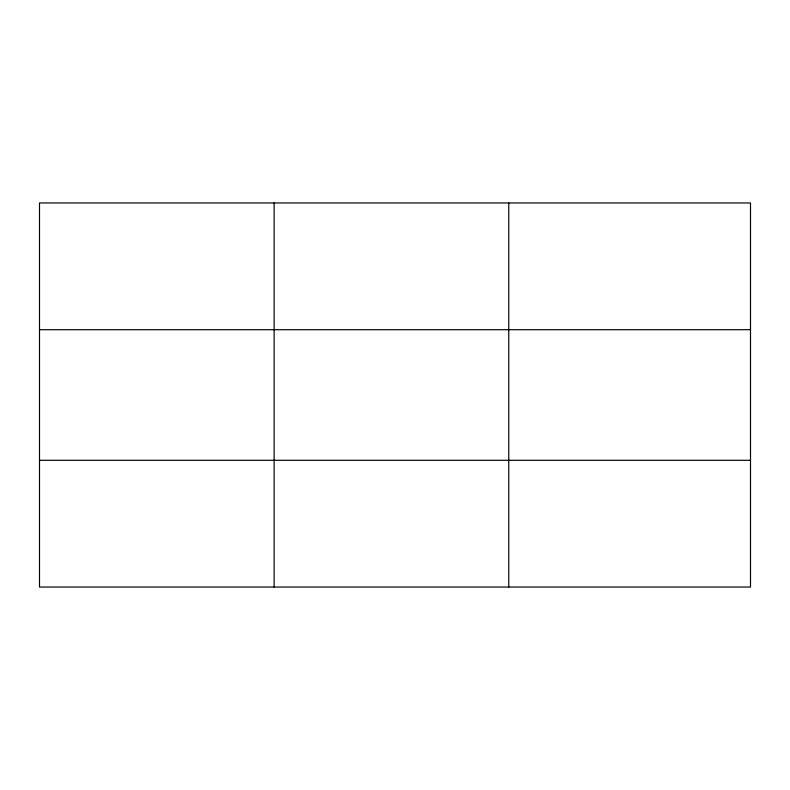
<?xml version="1.0" encoding="UTF-8"?>
<svg xmlns="http://www.w3.org/2000/svg" width="790" height="790" viewBox="0 0 790 790"><rect width="100%" height="100%" fill="white"/><g stroke="black" fill="none" stroke-linecap="round" stroke-linejoin="round"><path stroke-width="1.19" d="M274.13 587.039L274.13 202.961M508.76 587.039L508.76 202.961M750.5 329.707L750.5 202.961L39.5 202.961L39.5 587.039L750.5 587.039L750.5 329.707L39.5 329.707M39.5 460.294L750.5 460.294"/></g></svg>
